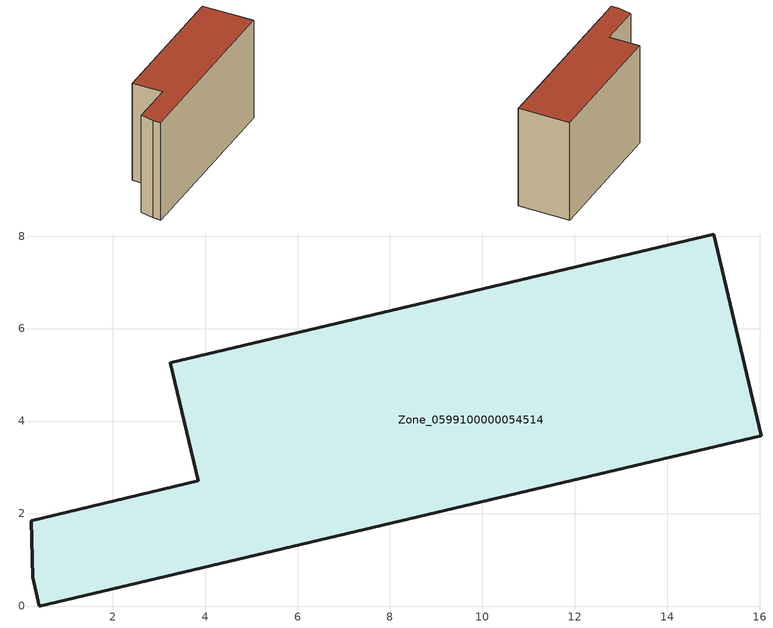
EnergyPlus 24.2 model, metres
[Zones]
Zone_0599100000054514
 floor ground (C_G): 16.03,3.69 0.42,0 0.27,0.62 0.24,1.84 3.86,2.7 3.25,5.27 15,8.05 z0
 wall outside (C_F): 0.42,0 16.03,3.69 15,8.05 3.25,5.27 3.86,2.7 0.24,1.84 0.27,0.62 0.42,0 z0:9.14
 roof outside (C_R): 0.24,1.84 0.27,0.62 0.42,0 16.03,3.69 15,8.05 3.25,5.27 3.86,2.7 z9.14
[BUILDING]
Pand.0599100000054514: North Axis=0; Terrain=City; Loads Convergence Tolerance Value=0.04; Temperature Convergence Tolerance Value=0.4; Solar Distribution=FullExterior; Maximum Number of Warmup Days=25; Minimum Number of Warmup Days=1
[Site:Location]
Rotterdam.The.Hague.AP_ZH_NLD Design_Conditions: Latitude=51.96; Longitude=4.45; Time Zone=1; Elevation=-4.5
[SITE:GROUNDTEMPERATURE:BUILDINGSURFACE]
18, 18, 18, 18, 18, 18, 18, 18, 18, 18, 18, 18
[MATERIAL] Thermal Absorptance=0.9; Solar Absorptance=0.7; Visible Absorptance=0.7
Name | Roughness | Thickness | Conductivity | Density | Specific Heat
G.TI.1946 | MediumSmooth | 0.15 | 1 | 540 | 1210
F.TI.1946 | Rough | 0.3 | 0.857143 | 1920 | 840
R.TI.1946 | MediumRough | 0.2 | 0.1 | 1500 | 1000
[CONSTRUCTION]
C_G: G.TI.1946
C_F: F.TI.1946
C_R: R.TI.1946
[ZONE]
Zone_0599100000054514: Type=1; Multiplier=1; Ceiling Height=Autocalculate; Volume=Autocalculate; Floor Area=autocalculate; Part of Total Floor Area=Yes
[ZONEINFILTRATION:DESIGNFLOWRATE]
Infil_Zone_0599100000054514: Zone or ZoneList or Space or SpaceList=Zone_0599100000054514; Schedule=AlwaysOn; Design Flow Rate Calculation Method=Flow/Area; Flow Rate per Floor Area=0.003; Constant Term Coefficient=1; Temperature Term Coefficient=0; Velocity Term Coefficient=0; Velocity Squared Term Coefficient=0
[HVACTEMPLATE:ZONE:IDEALLOADSAIRSYSTEM]
Zone_0599100000054514: Maximum Heating Supply Air Temperature=50; Minimum Cooling Supply Air Temperature=13; Maximum Heating Supply Air Humidity Ratio=0.0156; Minimum Cooling Supply Air Humidity Ratio=0.0077; Heating Limit=NoLimit; Cooling Limit=NoLimit; Dehumidification Control Type=ConstantSensibleHeatRatio; Cooling Sensible Heat Ratio=0.7; Dehumidification Setpoint=60; Humidification Control Type=None; Humidification Setpoint=30; Outdoor Air Method=None; Outdoor Air Flow Rate per Person=0.00944; Outdoor Air Flow Rate per Zone Floor Area=0; Outdoor Air Flow Rate per Zone=0; Demand Controlled Ventilation Type=None; Outdoor Air Economizer Type=NoEconomizer; Heat Recovery Type=None; Sensible Heat Recovery Effectiveness=0.7; Latent Heat Recovery Effectiveness=0.65
[ZONECONTROL:THERMOSTAT]
ThermostatControl_Zone_0599100000054514: Zone or ZoneList=Zone_0599100000054514; Control Type Schedule=DualSetpointControlType; Control 1=Thermostat_Zone_0599100000054514; Temperature Difference Between Cutout And Setpoint=0
[THERMOSTATSETPOINT:DUALSETPOINT]
Thermostat_Zone_0599100000054514: Heating Setpoint Temperature Schedule=HeatingSetpoint_Zone_0599100000054514; Cooling Setpoint Temperature Schedule=CoolingSetpoint_Zone_0599100000054514
[SCHEDULE:COMPACT]
HeatingSetpoint_Zone_0599100000054514: Through: 12/31, For: AllDays, Until: 24:00, 21
CoolingSetpoint_Zone_0599100000054514: Through: 12/31, For: AllDays, Until: 24:00, 24
DualSetpointControlType: Through: 12/31, For: AllDays, Until: 24:00, 4
AlwaysOn: Through: 12/31, For: AllDays, Until: 24:00, 1
